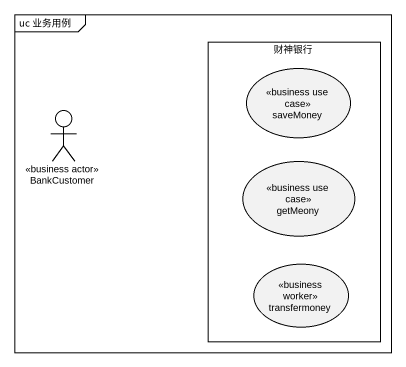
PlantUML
@startuml
mainframe uc 业务用例
rectangle 财神银行 {
  usecase saveMoney <<business use case>>
  usecase getMeony <<business use case>>
  usecase transfermoney <<business worker>>
}
actor BankCustomer <<business actor>>
@enduml
